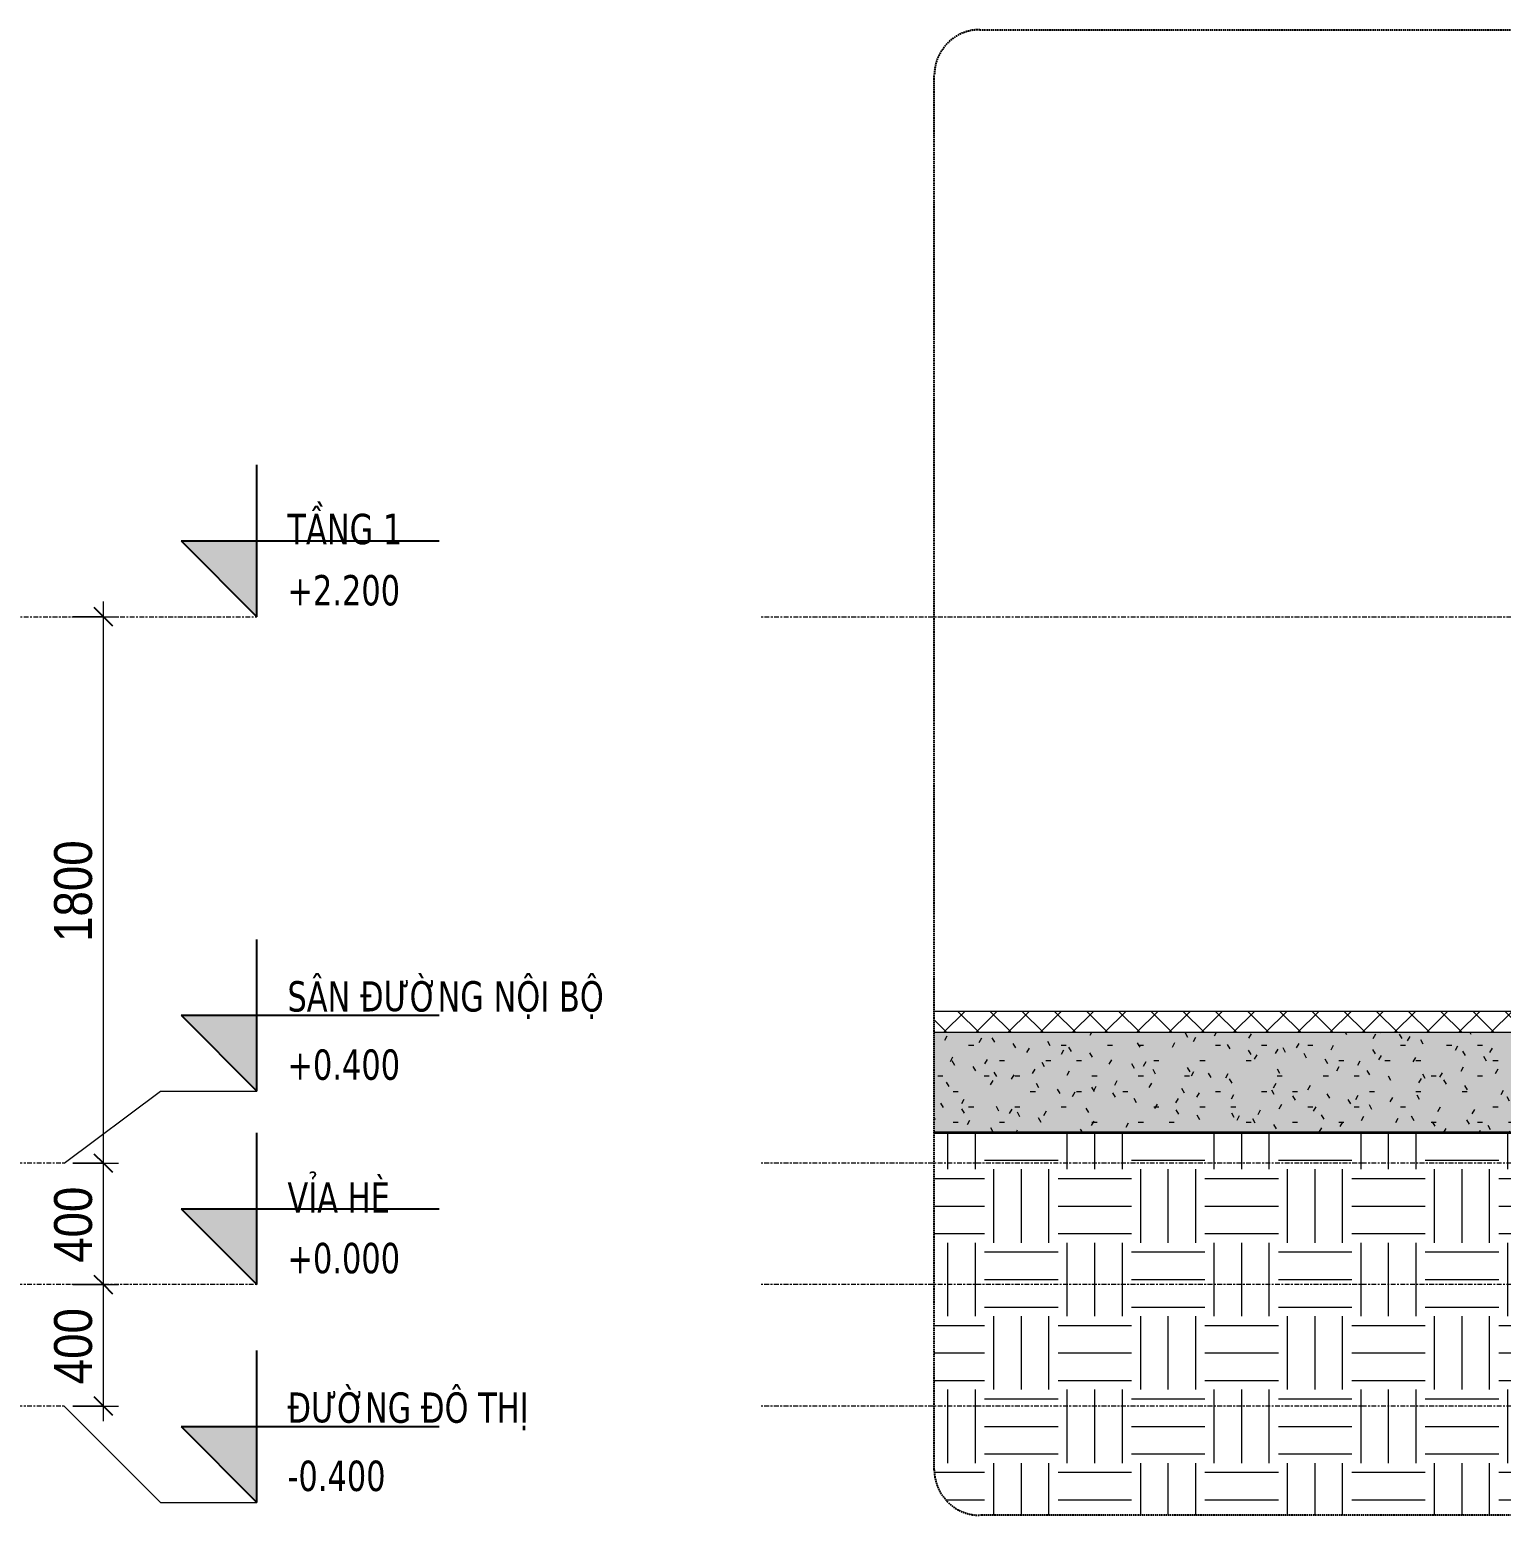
# Model space of a CAD drawing. Header units: millimetres. Extents: x -77355 to 26321, y -760 to 17156.
# Drawn here: x -52654 to -47807, y -760 to 4134 of the extents above; entities that cross this region are included whole.
import ezdxf

# ---------------------------------------------------------------- set-up
doc = ezdxf.new("R2010")
doc.units = ezdxf.units.MM
doc.linetypes.add('Centre', pattern=[31.75, 6.35, -4.7625, 15.875, -4.7625])
doc.linetypes.add('Hidden', pattern=[7.14375, 4.7625, -2.38125])
for name, color, linetype, lineweight in [('A-ANNO-DIMS', 211, 'Continuous', 9), ('A-ANNO-DIMS-50', 211, 'Continuous', 9), ('A-DETL-GENF', 92, 'Continuous', 18), ('A-DETL-GENF-1', 9, 'Continuous', 18), ('A-DETL-GENF-2', 92, 'Hidden', 25), ('A-DETL-MEDM', 33, 'Continuous', 35), ('A-FLOR-FNSH-1', 7, 'Continuous', 18), ('A-FLOR-LEVL', 51, 'Continuous', 9), ('A-FLOR-LEVL-1', 51, 'Continuous', 25), ('A-FLOR-LEVL-2', 51, 'Centre', 9), ('A-FLOR-MCUT', 51, 'Continuous', 18), ('A-FLOR-PATT-1', 8, 'Continuous', 18)]:
    doc.layers.add(name, color=color, linetype=linetype, lineweight=lineweight)
doc.styles.add('Tahoma_B', font='tahomabd.ttf', dxfattribs={"width": 0.85, "height": 100})
doc.styles.add('UTM Avo', font='', dxfattribs={"width": 0.9, "height": 125})
doc.styles.get('UTM Avo').set_extended_font_data('UTM Avo')
doc.dimstyles.new('1_Dim_chi_tiet_2_5', dxfattribs={"dimscale": 304.8, "dimtxt": 124.912619, "dimasz": 0.19685, "dimexe": 0.164042, "dimexo": 0.0625, "dimgap": 0.016404, "dimtad": 1, "dimdec": 0, "dimrnd": 5, "dimzin": 0, "dimdsep": 46, "dimtxsty": 'UTM Avo', "dimblk1": 'OBLIQUE', "dimblk2": 'OBLIQUE', "dimsah": 1, "dimcen": 0.09, "dimdle": 0.164042, "dimazin": 0, "dimtfac": 1, "dimtdec": 4, "dimtix": 1, "dimtmove": 0, "dimatfit": 3, "dimfxl": 0.328084, "dimfxlon": 1, "dimtvp": 1, "dimtolj": 1, "dimtzin": 0, "dimarcsym": 2})

# ---------------------------------------------------------------- blocks, each defined once
blk = doc.blocks.new('BORDER VIEW - BORDER VIEW-2364648-TKCS_NHÀ XE 2-3 - MẶT CẮT')
at = {"layer": 'A-DETL-GENF-2'}
for p, q in [((-15486.9, 4133.9), (-7205.1, 4133.9)), ((-15636.9, -610), (-15636.9, 3983.9)), ((-7055.1, 3983.9), (-7055.1, -610)), ((-7205.1, -760), (-15486.9, -760))]:
    blk.add_line(p, q, dxfattribs=at)
for centre, start, end in [((-15486.9, 3983.9), 90, 180), ((-7205.1, 3983.9), 0, 90), ((-15486.9, -610), 180, 270), ((-7205.1, -610), 270, 0)]:
    blk.add_arc(centre, 150, start, end, dxfattribs=at)
blk = doc.blocks.new('Level - CAO ĐỘ LEVEL-350587-TKCS_NHÀ XE 1 - MẶT CẮT')
at = {"layer": 'A-FLOR-LEVL'}
blk.add_hatch(color=256, dxfattribs=at).paths.add_polyline_path([(-51905.7, 2450), (-51905.7, 2200), (-52155.7, 2450)])
at = {"layer": 'A-FLOR-LEVL-1'}
for p, q in [((-51905.7, 2200), (-51905.7, 2700)), ((-52155.7, 2450), (-51905.7, 2200)), ((-52155.7, 2450), (-51305.7, 2450))]:
    blk.add_line(p, q, dxfattribs=at)
blk = doc.blocks.new('DIMBLOCK1-TKCS_NHÀ XE 1 - MẶT CẮT')
at = {"layer": 'A-ANNO-DIMS-50'}
for p, q in [((-52511.9, 0), (-52361.9, 0)), ((-52411.9, 0), (-52511.9, 0)), ((-52411.9, -450), (-52411.9, 0)), ((-52511.9, -400), (-52361.9, -400)), ((-52411.9, -400), (-52511.9, -400))]:
    blk.add_line(p, q, dxfattribs=at)
at = {"layer": 'A-ANNO-DIMS-50', "lineweight": 25}
for p, q in [((-52411.9, 0), (-52441.9, 30)), ((-52411.9, 0), (-52381.9, -30)), ((-52411.9, -400), (-52441.9, -370)), ((-52411.9, -400), (-52381.9, -430))]:
    blk.add_line(p, q, dxfattribs=at)
at = {"layer": 'A-ANNO-DIMS-50', "color": 0, "insert": (-52574.2, -328.4), "char_height": 125, "width": 308.118, "attachment_point": 1, "rotation": 90, "line_spacing_factor": 1.110334, "style": 'UTM Avo'}
blk.add_mtext('400', dxfattribs=at)
blk = doc.blocks.new('_Oblique')
at = {"color": 0, "linetype": 'ByBlock', "lineweight": -2}
blk.add_line((-0.5, -0.5), (0.5, 0.5), dxfattribs=at)
blk = doc.blocks.new('DIMBLOCK2-TKCS_NHÀ XE 1 - MẶT CẮT')
at = {"layer": 'A-ANNO-DIMS-50'}
for p, q in [((-52511.9, 400), (-52361.9, 400)), ((-52411.9, 400), (-52511.9, 400)), ((-52411.9, 0), (-52411.9, 400)), ((-52511.9, 0), (-52361.9, 0)), ((-52411.9, 0), (-52511.9, 0))]:
    blk.add_line(p, q, dxfattribs=at)
at = {"layer": 'A-ANNO-DIMS-50', "lineweight": 25}
for p, q in [((-52411.9, 400), (-52441.9, 430)), ((-52411.9, 400), (-52381.9, 370)), ((-52411.9, 0), (-52441.9, 30)), ((-52411.9, 0), (-52381.9, -30))]:
    blk.add_line(p, q, dxfattribs=at)
at = {"layer": 'A-ANNO-DIMS-50', "color": 0, "insert": (-52574.2, 71.6), "char_height": 125, "width": 308.118, "attachment_point": 1, "rotation": 90, "line_spacing_factor": 1.110334, "style": 'UTM Avo'}
blk.add_mtext('400', dxfattribs=at)
blk = doc.blocks.new('DIMBLOCK3-TKCS_NHÀ XE 1 - MẶT CẮT')
at = {"layer": 'A-ANNO-DIMS-50', "lineweight": 25}
for p, q in [((-52411.9, 2200), (-52441.9, 2230)), ((-52411.9, 2200), (-52381.9, 2170)), ((-52411.9, 400), (-52441.9, 430)), ((-52411.9, 400), (-52381.9, 370))]:
    blk.add_line(p, q, dxfattribs=at)
at = {"layer": 'A-ANNO-DIMS-50'}
for p, q in [((-52411.9, 400), (-52411.9, 2250)), ((-52511.9, 2200), (-52361.9, 2200)), ((-52411.9, 2200), (-52511.9, 2200)), ((-52511.9, 400), (-52361.9, 400)), ((-52411.9, 400), (-52511.9, 400))]:
    blk.add_line(p, q, dxfattribs=at)
at = {"layer": 'A-ANNO-DIMS-50', "color": 0, "insert": (-52574.2, 1128.8), "char_height": 125, "width": 410.824, "attachment_point": 1, "rotation": 90, "line_spacing_factor": 1.110334, "style": 'UTM Avo'}
blk.add_mtext('1800', dxfattribs=at)

msp = doc.modelspace()

# ---------------------------------------------------------------- hatches: boundary and pattern name
at = {"layer": 'A-DETL-GENF-1'}
h = msp.add_hatch(dxfattribs=at)
h.set_pattern_fill('FP_38', color=256, style=0, pattern_type=2)
h.set_pattern_definition([(0, (-45395.88, 14200), (241.935, 241.935), [241.935, -241.935]), (0, (-45395.88, 14290.73), (241.935, 241.935), [241.935, -241.935]), (0, (-45395.88, 14381.45), (241.935, 241.935), [241.935, -241.935]), (90, (-45365.64, 14411.7), (-241.935, 241.935), [241.935, -241.935]), (90, (-45274.91, 14411.7), (-241.935, 241.935), [241.935, -241.935]), (90, (-45184.2, 14411.7), (-241.935, 241.935), [241.935, -241.935])])
h.paths.add_polyline_path([(-41242.7, -760), (-41203.8, -754.9), (-41167.7, -739.9), (-41136.6, -716.1), (-41112.8, -685), (-41097.8, -648.8), (-41092.7, -610), (-41092.7, 500), (-49674.5, 500), (-49674.5, -610), (-49669.4, -648.8), (-49654.4, -685), (-49630.6, -716.1), (-49599.5, -739.9), (-49563.3, -754.9), (-49524.5, -760), (-43237, -760)])
at = {"layer": 'A-FLOR-PATT-1'}
h = msp.add_hatch(dxfattribs=at)
h.set_pattern_fill('FP_24', color=256, style=0, pattern_type=2)
h.set_pattern_definition([(45, (-45395.88, 14200), (-53.033, 53.033), []), (135, (-45395.88, 14200), (-53.033, -53.033), [])])
h.paths.add_polyline_path([(-47274.5, 830), (-47274.5, 900), (-49674.5, 900), (-49674.5, 830)])
h = msp.add_hatch(dxfattribs=at)
h.set_pattern_fill('FP_22', color=256, style=0, pattern_type=2)
h.set_pattern_definition([(0, (-45395.88, 14200), (203.2, 50.8), [16.764, -135.636, 16.764, -135.636, -812.8]), (0, (-45395.88, 14200), (203.2, 50.8), [-304.8, 16.764, -288.036, 16.764, -135.636, -355.6]), (0, (-45395.88, 14200), (203.2, 50.8), [-762, 16.764, -84.836, 16.764, -237.236]), (120, (-45319.68, 14225.4), (-145.59409, 150.57636), [16.764, -135.636, 16.764, -135.636, -812.8]), (120, (-45319.68, 14225.4), (-145.59409, 150.57636), [-304.8, 16.764, -288.036, 16.764, -135.636, -355.6]), (120, (-45319.68, 14225.4), (-145.59409, 150.57636), [-762, 16.764, -84.836, 16.764, -237.236]), (240, (-45294.28, 14327), (-57.60591, -201.37636), [16.764, -135.636, 16.764, -135.636, -812.8]), (240, (-45294.28, 14327), (-57.60591, -201.37636), [-304.8, 16.764, -288.036, 16.764, -135.636, -355.6]), (240, (-45294.28, 14327), (-57.60591, -201.37636), [-762, 16.764, -84.836, 16.764, -237.236])])
h.paths.add_polyline_path([(-47274.5, 500), (-47274.5, 830), (-49674.5, 830), (-49674.5, 500)])
h = msp.add_hatch(dxfattribs=at)
h.set_pattern_fill('FP_23', color=256, style=0, pattern_type=2)
h.set_pattern_definition([(50, (-45395.88, 14200), (91.09195, -7.96922), [9.525, -104.775]), (355, (-45395.88, 14200), (-17.6212, 95.5283), [7.62, -83.82]), (100.451, (-45388.29, 14199.34), (73.47134, 87.55785), [8.095, -89.045]), (46.184, (-45395.88, 14225.4), (135.5398, -21.0213), [14.287, -157.162]), (96.636, (-45384.59, 14223.65), (118.7017, 123.7142), [12.143, -133.568]), (351.184, (-45395.88, 14225.4), (118.7029, 123.713), [11.43, -125.73]), (21, (-45383.18, 14219.05), (75.80726, -51.1323), [9.525, -104.775]), (326, (-45383.18, 14219.05), (30.9012, 92.0939), [7.62, -83.82]), (71.451, (-45376.864, 14214.79), (106.70837, 40.9602), [8.095, -89.045]), (37.5, (-45395.88, 14200), (1.54416, 42.27754), [1.676, -81.128, 1.676, -83.414, -84.137]), (37.5, (-45395.88, 14200), (1.54416, 42.27754), [-167.894, 1.676, -82.461]), (7.5, (-45395.88, 14200), (33.40972, 50.09037), [1.676, -46.838, 1.676, -79.223, -32.067]), (7.5, (-45395.88, 14200), (33.40972, 50.09037), [-129.413, 1.676, -30.391]), (327.5, (-45424.202, 14200), (67.79551, -2.864035), [1.676, -30.074, 1.676, -97.384, -131.445]), (327.5, (-45424.202, 14200), (67.79551, -2.864035), [-130.81, 1.676, -129.769]), (317.5, (-45436.9, 14200), (74.06478, 12.71375), [1.676, -39.599, 1.676, -64.11, -93.345]), (317.5, (-45436.9, 14200), (74.06478, 12.71375), [-107.061, 1.676, -91.669])])
h.paths.add_polyline_path([(-47274.5, 500), (-47274.5, 830), (-49674.5, 830), (-49674.5, 500)])

# ---------------------------------------------------------------- linework, layer by layer
at = {"layer": 'A-DETL-MEDM'}
msp.add_line((-41092.7, 500), (-49674.5, 500), dxfattribs=at)
at = {"layer": 'A-FLOR-FNSH-1'}
msp.add_line((-42425.8, 900), (-49674.5, 900), dxfattribs=at)
at = {"layer": 'A-FLOR-LEVL'}
for p, q in [((-52540.7, 400), (-52223.2, 637.2)), ((-52223.2, 637.2), (-51905.7, 637.2)), ((-52540.7, -400), (-52223.2, -717.5)), ((-52223.2, -717.5), (-51905.7, -717.5))]:
    msp.add_line(p, q, dxfattribs=at)
at = {"layer": 'A-FLOR-LEVL-2'}
for p, q in [((-77355, 2200), (-51905.7, 2200)), ((-50245, 2200), (-40238, 2200)), ((-52540.7, 400), (-77355, 400)), ((-40873, 400), (-50245, 400)), ((-51905.7, 0), (-77355, 0)), ((-40238, 0), (-50245, 0)), ((-52540.7, -400), (-77355, -400)), ((-40873, -400), (-50245, -400))]:
    msp.add_line(p, q, dxfattribs=at)
at = {"layer": 'A-FLOR-MCUT'}
msp.add_line((-41925.8, 830), (-49674.5, 830), dxfattribs=at)

# ---------------------------------------------------------------- block references
at = {"layer": 'A-DETL-GENF'}
msp.add_blockref('BORDER VIEW - BORDER VIEW-2364648-TKCS_NHÀ XE 2-3 - MẶT CẮT', (-34037.5, 0), dxfattribs=at)
at = {"layer": 'A-FLOR-LEVL-1'}
for p in [(0, 0), (0, -1562.8), (0, -2200), (0, -2917.5)]:
    msp.add_blockref('Level - CAO ĐỘ LEVEL-350587-TKCS_NHÀ XE 1 - MẶT CẮT', p, dxfattribs=at)

# ---------------------------------------------------------------- texts
at = {"layer": 'A-FLOR-LEVL', "char_height": 100, "line_spacing_factor": 0.996129, "style": 'Tahoma_B'}
for s, insert, width, attachment_point in [('\\pt510,1020,1530,2040,2550,3060,3570,4080,4590,5100,5610,6120,6630,7140,7650,8160,8670,9180,9690,10200,10710,11220,11730,12240,12750,13260,13770,14280,14790,15300,15810,16320;TẦNG 1', (-51805.4, 2437.2), 452.625, 7), ('\\pt212.5,425,637.5,850,1062.5,1275,1487.5,1700,1912.5,2125,2337.5,2550,2762.5,2975,3187.5,3400,3612.5,3825,4037.5,4250,4462.5,4675,4887.5,5100,5312.5,5525,5737.5,5950,6162.5,6375,6587.5,6800;+2.200', (-51805.4, 2337.5), 441.575, 1), ('\\pt510,1020,1530,2040,2550,3060,3570,4080,4590,5100,5610,6120,6630,7140,7650,8160,8670,9180,9690,10200,10710,11220,11730,12240,12750,13260,13770,14280,14790,15300,15810,16320;SÂN ĐƯỜNG NỘI BỘ', (-51805.4, 874.4), 1256.725, 7), ('\\pt212.5,425,637.5,850,1062.5,1275,1487.5,1700,1912.5,2125,2337.5,2550,2762.5,2975,3187.5,3400,3612.5,3825,4037.5,4250,4462.5,4675,4887.5,5100,5312.5,5525,5737.5,5950,6162.5,6375,6587.5,6800;+0.400', (-51805.4, 774.7), 441.575, 1), ('\\pt510,1020,1530,2040,2550,3060,3570,4080,4590,5100,5610,6120,6630,7140,7650,8160,8670,9180,9690,10200,10710,11220,11730,12240,12750,13260,13770,14280,14790,15300,15810,16320;VỈA HÈ', (-51805.4, 237.2), 427.55, 7), ('\\pt212.5,425,637.5,850,1062.5,1275,1487.5,1700,1912.5,2125,2337.5,2550,2762.5,2975,3187.5,3400,3612.5,3825,4037.5,4250,4462.5,4675,4887.5,5100,5312.5,5525,5737.5,5950,6162.5,6375,6587.5,6800;+0.000', (-51805.4, 137.5), 441.575, 1), ('\\pt510,1020,1530,2040,2550,3060,3570,4080,4590,5100,5610,6120,6630,7140,7650,8160,8670,9180,9690,10200,10710,11220,11730,12240,12750,13260,13770,14280,14790,15300,15810,16320;ĐƯỜNG ĐÔ THỊ', (-51805.4, -480.3), 958.8, 7), ('\\pt212.5,425,637.5,850,1062.5,1275,1487.5,1700,1912.5,2125,2337.5,2550,2762.5,2975,3187.5,3400,3612.5,3825,4037.5,4250,4462.5,4675,4887.5,5100,5312.5,5525,5737.5,5950,6162.5,6375,6587.5,6800;-0.400', (-51805.4, -580), 396.525, 1)]:
    msp.add_mtext(s, dxfattribs=dict(at, insert=insert, width=width, attachment_point=attachment_point))

# ---------------------------------------------------------------- dimensions: what is measured, and where the dimension line sits
at = {"layer": 'A-ANNO-DIMS'}
for base, p1, p2, override, picture, middle in [((-52411.9, 2200), (-52511.9, 400), (-52511.9, 2200), {"dimpost": '<>', "dimfxl": 1800}, 'DIMBLOCK3-TKCS_NHÀ XE 1 - MẶT CẮT', (-52481.5, 1300)), ((-52411.9, 400), (-52511.9, 0), (-52511.9, 400), {"dimpost": '<>', "dimfxl": 400}, 'DIMBLOCK2-TKCS_NHÀ XE 1 - MẶT CẮT', (-52481.5, 200)), ((-52411.9, 0), (-52511.9, -400), (-52511.9, 0), {"dimpost": '<>', "dimfxl": 400}, 'DIMBLOCK1-TKCS_NHÀ XE 1 - MẶT CẮT', (-52481.5, -200))]:
    dim = msp.add_linear_dim(base=base, p1=p1, p2=p2, angle=90, dimstyle='1_Dim_chi_tiet_2_5', override=override, dxfattribs=at)
    dim.commit()
    dim.dimension.update_dxf_attribs({"geometry": picture, "text_midpoint": middle})

doc.saveas('drawing.dxf')
